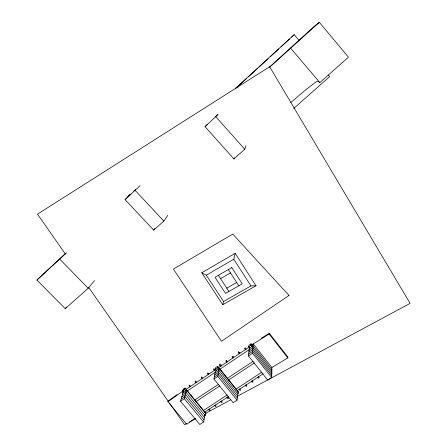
<?xml version="1.0" encoding="UTF-8"?>
<svg xmlns="http://www.w3.org/2000/svg" width="447" height="447" viewBox="0 0 447 447"><rect width="100%" height="100%" fill="white"/><g stroke="black" fill="none" stroke-linecap="round" stroke-linejoin="round"><path stroke-width="0.67" d="M228.395 398.121L227.489 397.092L226.836 397.523L227.741 398.551L228.395 398.121L228.411 396.847M271.664 371.68L271.692 370.122M271.715 377.536L271.905 367.479L253.287 343.905L252.494 353.281L271.715 377.536L267.736 380.134L248.51 355.935L249.236 348.442L253.119 345.844L271.865 369.563M252.108 344.151L251.745 346.766M252.108 346.956L250.834 345.347L250.968 343.905L248.862 345.319L248.716 346.766L249.99 348.375M238.234 393.583L238.424 391.941L217.661 366.227L215.605 367.602L215.298 369.144L216.599 370.753M237.066 400.166L238.061 391.74L219.276 368.484L215.488 371.016L213.923 378.983L233.189 402.697L237.066 400.166L217.806 376.396L219.276 368.484M238.603 351.471L238.223 352.582L239.123 353.789L239.793 353.342L239.922 352.314M271.86 367.507L287.795 357.907L287.913 357.069L269.306 333.266L261.082 338.379M233.535 357.527L232.636 356.32L231.971 356.767L232.87 357.974L233.535 357.527L233.686 356.488M195.155 418.247L186.706 424.253L167.955 401.775L168.089 401.032L177.113 394.55M220.019 363.931L219.555 365.087L220.449 366.289L221.109 365.847L221.304 364.786M215.298 369.144L217.365 367.758L217.661 366.227M214.94 369.976L214.04 368.781L213.387 369.222L214.281 370.418L214.94 369.976L215.152 368.904M182.89 392.824L180.538 401.233L199.831 424.488L203.614 422.013L205.397 413.162L186.589 390.348L182.555 393.047L183.019 391.399M252.063 344.665L269.144 334.049L269.306 333.266M208.794 374.089L207.9 372.899L207.246 373.334L208.14 374.525L209.135 373.133M256.014 285.762L250.935 285.901L233.775 259.249L235.178 253.304L201.781 272.782L222.757 304.692L256.014 285.762L235.178 253.304M222.757 304.692L223.561 301.507L250.935 285.901M180.538 401.233L184.326 398.707L186.589 390.348M184.008 392.6L182.678 390.985L184.695 389.633L185.142 388.018L205.938 413.24L205.592 414.967L204.586 415.632M182.678 390.985L183.136 389.359L185.142 388.018M207.291 124.4L205.028 126.669L233.893 158.908L244.766 149.259L245.99 145.711M233.893 158.908L234.373 157.757M130.937 194.02L125.059 199.636L153.69 230.121L163.848 221.103L167.742 215.381M153.69 230.121L154.874 228.439M65.692 253.17L36.894 280.079L65.217 308.681L88.204 288.27L94.49 280.493M65.217 308.681L66.536 307.095M298.998 40.336L294.165 34.62L291.673 37.146M205.028 126.669L218.086 114.521M125.059 199.636L140.101 185.684M36.894 280.079L66.597 252.773M294.165 34.62L235.413 88.484L237.921 86.427M246.722 78.354L237.731 86.612M248.253 76.951L257.45 68.52M258.981 67.117L268.172 58.686M270.217 56.814L278.9 48.852M280.945 46.98L289.628 39.018M127.998 196.306L129.546 194.892M133.664 191.137L135.72 189.254M215.018 116.879L217.594 114.527M269.602 67.061L314.911 25.702L319.359 22.35L348.453 57.188L319.862 82.578L317.722 81.103L316.023 81.89L306.117 89.495L290.796 102.48M269.737 67.05L319.359 22.35M127.998 196.462L130.3 194.395M293.69 108.492L329.657 76.593L328.361 75.068M167.955 401.775L183.231 390.807M183.315 389.371L183.957 388.94M219.555 365.087L220.215 364.646L221.109 365.847M238.223 352.582L238.888 352.13L239.793 353.342M250.443 344.391L251.113 343.939L252.019 345.157M248.716 346.766L250.834 345.347M185.924 389.466L216.069 369.289M218.387 367.736L249.113 347.168M187.232 391.058L215.638 372.066M219.695 369.356L249.258 349.588M182.315 394.885L186.036 392.399L204.961 415.336M215.108 372.971L218.918 370.423L237.815 393.807M249.057 350.28L252.968 347.671L271.826 371.518M181.728 396.975L185.471 394.477L204.514 417.532M214.716 374.949L218.549 372.39L237.569 395.902M248.878 352.141L252.812 349.515L271.793 373.502M181.136 399.093L184.902 396.578L204.067 419.761M214.325 376.955L218.181 374.379L237.318 398.02M248.694 354.024L252.65 351.387L271.754 375.508M213.923 378.983L217.806 376.396M248.51 355.935L252.494 353.281M194.668 400.071L218.427 384.314M227.115 378.548L253.192 361.249M195.965 401.652L219.723 385.912M228.417 380.151L254.488 362.88M203.346 410.603L227.098 394.992M235.787 389.281L261.853 372.144M204.637 412.168L228.383 396.578M237.072 390.874L263.138 373.765M201.781 272.782L206.307 275.223L233.775 259.249M220.567 278.637L230.473 272.91M226.785 288.17L236.681 282.493M186.433 423.661L184.589 424.65L169.402 402.915M189.506 422.007L195.646 418.699M205.48 413.414L230.674 399.864M237.435 396.226L410.106 303.362L269.642 66.726L37.509 214.158L65.486 254.198M59.797 259.182L88.204 288.27M135.178 190.4L163.848 221.103M215.879 116.773L244.766 149.259M290.813 48.393L319.862 82.578M184.326 398.707L203.614 422.013M184.695 389.633L186.002 391.22M217.365 367.758L218.667 369.373M250.968 343.905L252.264 345.542M269.144 334.049L287.795 357.907M88.668 287.371L168.201 401.199M206.307 275.223L223.561 301.507M218.404 275.318L228.931 291.455M228.316 269.58L238.821 285.795M288.991 295.473L221.483 341.262L173.397 269.077L232.747 234.077L288.991 295.473M189.64 385.135L188.992 385.565L189.886 386.75L190.528 386.314L189.64 385.135M195.697 381.073L195.048 381.509L195.942 382.693L196.591 382.258L195.697 381.073M201.787 376.994L201.133 377.43L202.027 378.62L202.681 378.184L201.787 376.994M226.411 360.494L225.746 360.936L226.646 362.143L227.311 361.696L226.411 360.494M245.174 347.922L244.503 348.369L245.403 349.582L246.073 349.135L245.174 347.922M209.241 409.072L208.593 409.497L209.509 410.508L210.151 410.089L209.241 409.072M215.292 405.099L214.649 405.524L215.56 406.541L216.203 406.116L215.292 405.099M221.377 401.104L220.729 401.529L221.639 402.551L222.288 402.127L221.377 401.104M239.793 389.019L239.134 389.449L240.039 390.488L240.693 390.052L239.793 389.019M245.984 384.951L245.325 385.387L246.224 386.426L246.884 385.99L245.984 384.951M252.203 380.866L251.538 381.302L252.443 382.347L253.108 381.911L252.203 380.866M258.455 376.765L257.785 377.201L258.684 378.251L259.355 377.816L258.455 376.765M231.758 267.58L214.985 277.302L225.517 293.405L242.257 283.828L231.758 267.58"/></g></svg>
